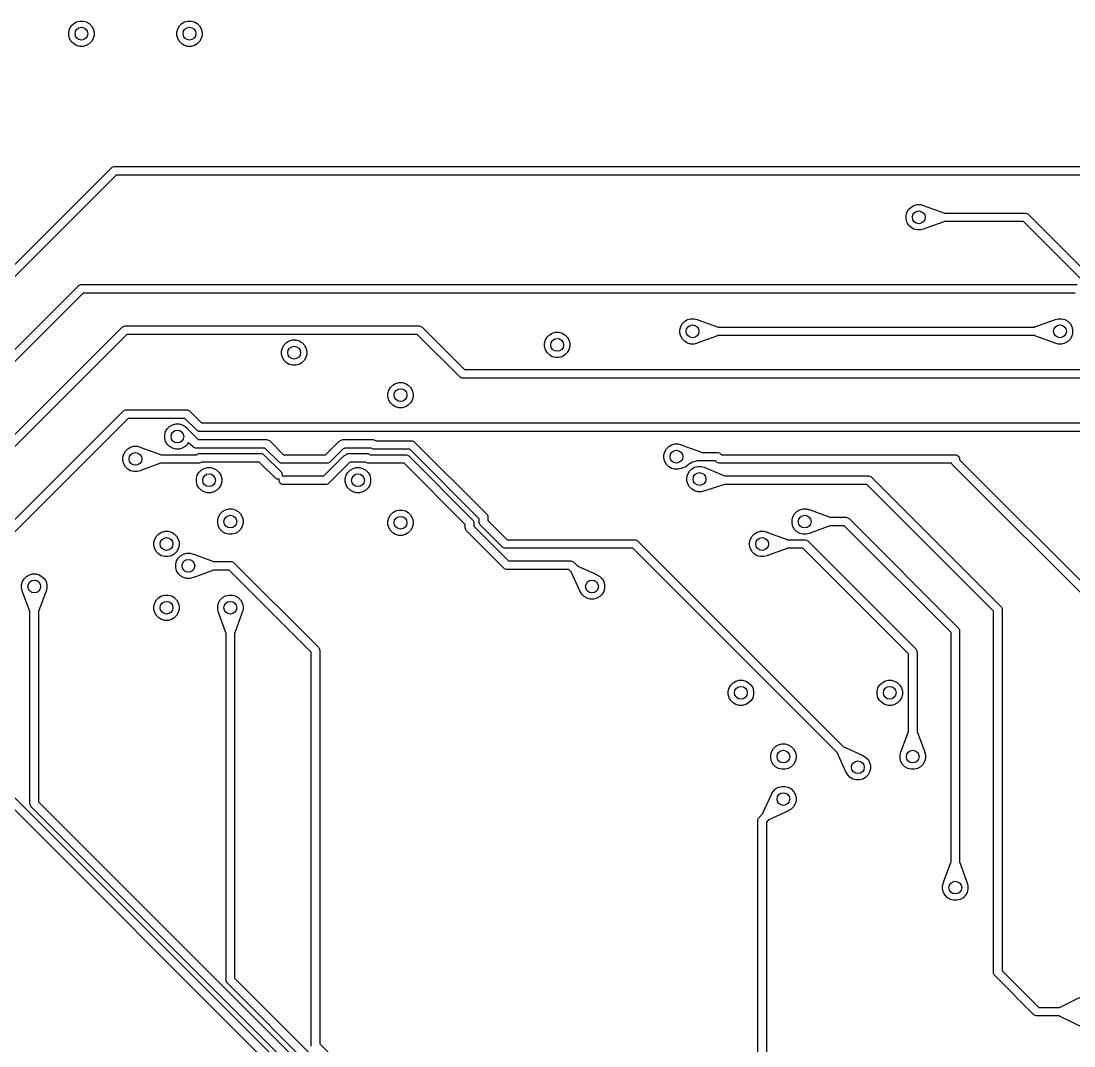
# Model space of a CAD drawing. Header units: inches. Extents: x 2.81 to 6.14, y -3.53 to -1.72.
# Drawn here: x 3.94 to 4.915, y -2.669 to -1.721 of the extents above; entities that cross this region are included whole.
import ezdxf

# ---------------------------------------------------------------- set-up
doc = ezdxf.new("R2010")
doc.units = ezdxf.units.IN
doc.header["$MEASUREMENT"] = 0
doc.layers.add('B.Cu', color=153, linetype='CONTINUOUS', true_color=0x4d7fc4)

msp = doc.modelspace()

# ---------------------------------------------------------------- linework, layer by layer
at = {"layer": 'B.Cu', "linetype": 'CONTINUOUS'}
for p, q in [((3.98669, -1.72509), (3.98887, -1.72291)), ((3.98887, -1.72291), (3.99154, -1.72137)), ((3.99154, -1.72137), (3.99452, -1.72057)), ((3.99452, -1.72057), (3.9976, -1.72057)), ((3.9976, -1.72057), (4.00058, -1.72137)), ((4.00058, -1.72137), (4.00325, -1.72291)), ((4.00325, -1.72291), (4.00543, -1.72509)), ((4.08669, -1.72509), (4.08887, -1.72291)), ((4.08887, -1.72291), (4.09154, -1.72137)), ((4.09154, -1.72137), (4.09452, -1.72057)), ((4.09452, -1.72057), (4.0976, -1.72057)), ((4.0976, -1.72057), (4.10058, -1.72137)), ((4.10058, -1.72137), (4.10325, -1.72291)), ((4.10325, -1.72291), (4.10543, -1.72509)), ((3.98435, -1.73074), (3.98515, -1.72776)), ((3.98435, -1.73383), (3.98435, -1.73074)), ((3.98515, -1.7368), (3.98435, -1.73383)), ((3.98515, -1.72776), (3.98669, -1.72509)), ((4.00543, -1.72509), (4.00697, -1.72776)), ((4.00697, -1.72776), (4.00777, -1.73074)), ((4.00777, -1.73383), (4.00697, -1.7368)), ((4.00777, -1.73074), (4.00777, -1.73383)), ((4.08435, -1.73074), (4.08515, -1.72776)), ((4.08435, -1.73383), (4.08435, -1.73074)), ((4.08515, -1.7368), (4.08435, -1.73383)), ((4.08515, -1.72776), (4.08669, -1.72509)), ((4.10543, -1.72509), (4.10697, -1.72776)), ((4.10697, -1.72776), (4.10777, -1.73074)), ((4.10777, -1.73383), (4.10697, -1.7368)), ((4.10777, -1.73074), (4.10777, -1.73383)), ((3.98669, -1.73947), (3.98515, -1.7368)), ((3.98887, -1.74165), (3.98669, -1.73947)), ((3.99154, -1.7432), (3.98887, -1.74165)), ((3.99452, -1.74399), (3.99154, -1.7432)), ((3.9976, -1.74399), (3.99452, -1.74399)), ((4.00058, -1.7432), (3.9976, -1.74399)), ((4.00325, -1.74165), (4.00058, -1.7432)), ((4.00543, -1.73947), (4.00325, -1.74165)), ((4.00697, -1.7368), (4.00543, -1.73947)), ((4.08669, -1.73947), (4.08515, -1.7368)), ((4.08887, -1.74165), (4.08669, -1.73947)), ((4.09154, -1.7432), (4.08887, -1.74165)), ((4.09452, -1.74399), (4.09154, -1.7432)), ((4.0976, -1.74399), (4.09452, -1.74399)), ((4.10058, -1.7432), (4.0976, -1.74399)), ((4.10325, -1.74165), (4.10058, -1.7432)), ((4.10543, -1.73947), (4.10325, -1.74165)), ((4.10697, -1.7368), (4.10543, -1.73947)), ((3.54503, -2.33523), (4.02387, -1.85639)), ((4.02387, -1.85639), (4.02447, -1.8559)), ((4.02447, -1.8559), (4.02589, -1.85531)), ((4.02589, -1.85531), (4.02665, -1.85524)), ((4.02665, -1.85524), (5.34343, -1.85524)), ((4.02828, -1.86311), (3.55175, -2.33964)), ((5.34179, -1.86311), (4.02828, -1.86311)), ((4.75923, -1.90074), (4.76003, -1.89776)), ((4.76003, -1.89776), (4.76157, -1.89509)), ((4.76157, -1.89509), (4.76375, -1.89291)), ((4.76375, -1.89291), (4.76642, -1.89137)), ((4.76642, -1.89137), (4.7694, -1.89057)), ((4.7694, -1.89057), (4.77249, -1.89057)), ((4.77249, -1.89057), (4.77546, -1.89137)), ((4.77546, -1.89137), (4.77573, -1.89152)), ((4.77573, -1.89152), (4.77588, -1.89152)), ((4.77588, -1.89152), (4.79416, -1.89824)), ((4.79416, -1.89824), (4.79428, -1.89835)), ((4.79428, -1.89835), (4.86937, -1.89835)), ((4.86937, -1.89835), (4.87014, -1.89842)), ((4.87014, -1.89842), (4.87156, -1.89901)), ((4.87156, -1.89901), (4.87215, -1.8995)), ((4.87215, -1.8995), (4.98911, -2.01646)), ((4.75923, -1.90383), (4.75923, -1.90074)), ((4.76003, -1.9068), (4.75923, -1.90383)), ((4.76157, -1.90947), (4.76003, -1.9068)), ((4.76375, -1.91165), (4.76157, -1.90947)), ((4.79416, -1.90633), (4.77588, -1.91304)), ((4.79433, -1.90622), (4.79416, -1.90633)), ((4.86774, -1.90622), (4.79433, -1.90622)), ((4.79433, -1.90622), (4.79433, -1.90622)), ((4.9847, -2.02318), (4.86774, -1.90622)), ((4.76642, -1.9132), (4.76375, -1.91165)), ((4.7694, -1.91399), (4.76642, -1.9132)), ((4.77249, -1.91399), (4.7694, -1.91399)), ((4.77546, -1.9132), (4.77249, -1.91399)), ((4.77574, -1.91304), (4.77546, -1.9132)), ((4.77588, -1.91304), (4.77574, -1.91304)), ((3.8272, -2.13179), (3.99328, -1.96572)), ((3.99328, -1.96572), (3.99388, -1.96523)), ((3.99388, -1.96523), (3.99429, -1.96506)), ((3.99429, -1.96506), (3.99529, -1.96464)), ((3.99529, -1.96464), (3.99606, -1.96457)), ((3.99606, -1.96457), (4.91738, -1.96457)), ((3.99769, -1.97244), (3.83393, -2.13621)), ((4.91575, -1.97244), (3.99769, -1.97244)), ((4.55438, -1.9985), (4.55705, -1.99696)), ((4.55705, -1.99696), (4.56003, -1.99616)), ((4.56003, -1.99616), (4.56312, -1.99616)), ((4.56312, -1.99616), (4.56609, -1.99696)), ((4.56609, -1.99696), (4.56636, -1.99711)), ((4.56636, -1.99711), (4.56651, -1.99711)), ((4.56651, -1.99711), (4.58479, -2.00383)), ((4.87836, -2.00383), (4.89664, -1.99711)), ((4.89664, -1.99711), (4.89678, -1.99712)), ((4.89678, -1.99712), (4.89705, -1.99696)), ((4.89705, -1.99696), (4.90003, -1.99616)), ((4.90003, -1.99616), (4.90312, -1.99616)), ((4.90312, -1.99616), (4.90609, -1.99696)), ((4.90609, -1.99696), (4.90876, -1.9985)), ((3.61512, -2.42262), (4.03371, -2.00403)), ((4.03371, -2.00403), (4.03431, -2.00354)), ((4.03431, -2.00354), (4.03573, -2.00295)), ((4.03573, -2.00295), (4.0365, -2.00287)), ((4.0365, -2.00287), (4.30848, -2.00287)), ((4.30848, -2.00287), (4.30925, -2.00295)), ((4.30925, -2.00295), (4.31067, -2.00354)), ((4.31067, -2.00354), (4.31127, -2.00403)), ((4.31127, -2.00403), (4.35055, -2.04331)), ((4.54986, -2.00633), (4.55066, -2.00335)), ((4.54986, -2.00942), (4.54986, -2.00633)), ((4.55066, -2.00335), (4.5522, -2.00068)), ((4.5522, -2.00068), (4.55438, -1.9985)), ((4.58479, -2.00383), (4.58491, -2.00394)), ((4.58491, -2.00394), (4.87819, -2.00394)), ((4.87819, -2.00393), (4.87836, -2.00383)), ((4.87819, -2.00394), (4.87819, -2.00393)), ((4.90876, -1.9985), (4.91095, -2.00068)), ((4.91095, -2.00068), (4.91249, -2.00335)), ((4.91249, -2.00335), (4.91328, -2.00633)), ((4.91328, -2.00633), (4.91328, -2.00942)), ((4.03813, -2.01075), (3.62184, -2.42704)), ((4.30685, -2.01075), (4.03813, -2.01075)), ((4.18572, -2.01819), (4.18839, -2.01665)), ((4.18839, -2.01665), (4.19137, -2.01585)), ((4.19137, -2.01585), (4.19446, -2.01585)), ((4.19446, -2.01585), (4.19743, -2.01665)), ((4.19743, -2.01665), (4.2001, -2.01819)), ((4.34613, -2.05003), (4.30685, -2.01075)), ((4.42459, -2.01885), (4.42539, -2.01587)), ((4.42539, -2.01587), (4.42693, -2.0132)), ((4.42693, -2.0132), (4.42911, -2.01102)), ((4.42911, -2.01102), (4.43178, -2.00948)), ((4.43178, -2.00948), (4.43476, -2.00868)), ((4.43476, -2.00868), (4.43784, -2.00868)), ((4.43784, -2.00868), (4.44082, -2.00948)), ((4.44082, -2.00948), (4.44349, -2.01102)), ((4.44349, -2.01102), (4.44567, -2.0132)), ((4.44567, -2.0132), (4.44721, -2.01587)), ((4.44721, -2.01587), (4.44801, -2.01885)), ((4.55066, -2.01239), (4.54986, -2.00942)), ((4.5522, -2.01506), (4.55066, -2.01239)), ((4.55438, -2.01724), (4.5522, -2.01506)), ((4.58479, -2.01192), (4.56651, -2.01864)), ((4.58496, -2.01182), (4.58479, -2.01192)), ((4.87824, -2.01181), (4.58496, -2.01181)), ((4.58496, -2.01181), (4.58496, -2.01182)), ((4.87836, -2.01192), (4.87824, -2.01181)), ((4.89664, -2.01864), (4.87836, -2.01192)), ((4.91095, -2.01506), (4.90876, -2.01724)), ((4.91249, -2.01239), (4.91095, -2.01506)), ((4.91328, -2.00942), (4.91249, -2.01239)), ((4.1812, -2.02602), (4.182, -2.02304)), ((4.1812, -2.0291), (4.1812, -2.02602)), ((4.182, -2.02304), (4.18354, -2.02037)), ((4.18354, -2.02037), (4.18572, -2.01819)), ((4.2001, -2.01819), (4.20228, -2.02037)), ((4.20228, -2.02037), (4.20383, -2.02304)), ((4.20383, -2.02304), (4.20462, -2.02602)), ((4.20462, -2.02602), (4.20462, -2.0291)), ((4.42459, -2.02194), (4.42459, -2.01885)), ((4.42539, -2.02491), (4.42459, -2.02194)), ((4.42693, -2.02758), (4.42539, -2.02491)), ((4.44721, -2.02491), (4.44567, -2.02758)), ((4.44801, -2.02194), (4.44721, -2.02491)), ((4.44801, -2.01885), (4.44801, -2.02194)), ((4.55705, -2.01879), (4.55438, -2.01724)), ((4.56003, -2.01958), (4.55705, -2.01879)), ((4.56312, -2.01958), (4.56003, -2.01958)), ((4.56609, -2.01879), (4.56312, -2.01958)), ((4.56637, -2.01863), (4.56609, -2.01879)), ((4.56651, -2.01864), (4.56637, -2.01863)), ((4.89679, -2.01863), (4.89664, -2.01864)), ((4.89705, -2.01879), (4.89679, -2.01863)), ((4.90003, -2.01958), (4.89705, -2.01879)), ((4.90312, -2.01958), (4.90003, -2.01958)), ((4.90609, -2.01879), (4.90312, -2.01958)), ((4.90876, -2.01724), (4.90609, -2.01879)), ((4.182, -2.03208), (4.1812, -2.0291)), ((4.18354, -2.03475), (4.182, -2.03208)), ((4.18572, -2.03693), (4.18354, -2.03475)), ((4.20228, -2.03475), (4.2001, -2.03693)), ((4.20383, -2.03208), (4.20228, -2.03475)), ((4.20462, -2.0291), (4.20383, -2.03208)), ((4.42911, -2.02976), (4.42693, -2.02758)), ((4.43178, -2.03131), (4.42911, -2.02976)), ((4.43476, -2.0321), (4.43178, -2.03131)), ((4.43784, -2.0321), (4.43476, -2.0321)), ((4.44082, -2.03131), (4.43784, -2.0321)), ((4.44349, -2.02976), (4.44082, -2.03131)), ((4.44567, -2.02758), (4.44349, -2.02976)), ((4.18839, -2.03847), (4.18572, -2.03693)), ((4.19137, -2.03927), (4.18839, -2.03847)), ((4.19446, -2.03927), (4.19137, -2.03927)), ((4.19743, -2.03847), (4.19446, -2.03927)), ((4.2001, -2.03693), (4.19743, -2.03847)), ((4.35055, -2.04331), (5.07874, -2.04331)), ((4.28682, -2.05602), (4.2898, -2.05522)), ((4.2898, -2.05522), (4.29288, -2.05522)), ((4.29288, -2.05522), (4.29586, -2.05602)), ((4.34673, -2.05052), (4.34613, -2.05003)), ((4.34714, -2.05069), (4.34673, -2.05052)), ((4.34815, -2.05111), (4.34714, -2.05069)), ((4.34892, -2.05118), (4.34815, -2.05111)), ((5.07711, -2.05118), (4.34892, -2.05118)), ((4.27963, -2.06539), (4.28043, -2.06241)), ((4.27963, -2.06847), (4.27963, -2.06539)), ((4.28043, -2.06241), (4.28197, -2.05974)), ((4.28197, -2.05974), (4.28415, -2.05756)), ((4.28415, -2.05756), (4.28682, -2.05602)), ((4.29586, -2.05602), (4.29853, -2.05756)), ((4.29853, -2.05756), (4.30071, -2.05974)), ((4.30071, -2.05974), (4.30225, -2.06241)), ((4.30225, -2.06241), (4.30305, -2.06539)), ((4.30305, -2.06539), (4.30305, -2.06847)), ((4.28043, -2.07145), (4.27963, -2.06847)), ((4.28197, -2.07412), (4.28043, -2.07145)), ((4.28415, -2.0763), (4.28197, -2.07412)), ((4.30071, -2.07412), (4.29853, -2.0763)), ((4.30225, -2.07145), (4.30071, -2.07412)), ((4.30305, -2.06847), (4.30225, -2.07145)), ((3.91136, -2.20512), (4.03478, -2.0817)), ((4.03478, -2.0817), (4.03537, -2.08121)), ((4.03537, -2.08121), (4.03679, -2.08063)), ((4.03679, -2.08063), (4.03756, -2.08055)), ((4.03756, -2.08055), (4.09344, -2.08055)), ((4.09344, -2.08055), (4.09421, -2.08063)), ((4.09421, -2.08063), (4.09563, -2.08121)), ((4.09563, -2.08121), (4.09623, -2.0817)), ((4.09623, -2.0817), (4.10723, -2.09271)), ((4.28682, -2.07784), (4.28415, -2.0763)), ((4.2898, -2.07864), (4.28682, -2.07784)), ((4.29288, -2.07864), (4.2898, -2.07864)), ((4.29586, -2.07784), (4.29288, -2.07864)), ((4.29853, -2.0763), (4.29586, -2.07784)), ((4.03919, -2.08843), (3.91696, -2.21066)), ((4.09181, -2.08843), (4.03919, -2.08843)), ((4.07766, -2.09587), (4.08033, -2.09432)), ((4.08033, -2.09432), (4.08331, -2.09353)), ((4.08331, -2.09353), (4.08639, -2.09353)), ((4.08639, -2.09353), (4.08937, -2.09432)), ((4.08937, -2.09432), (4.09204, -2.09587)), ((4.10281, -2.09943), (4.09181, -2.08843)), ((4.10723, -2.09271), (5.08877, -2.09271)), ((4.07314, -2.10369), (4.07394, -2.10072)), ((4.07314, -2.10678), (4.07314, -2.10369)), ((4.07394, -2.10072), (4.07548, -2.09805)), ((4.07548, -2.09805), (4.07766, -2.09587)), ((4.09204, -2.09587), (4.09315, -2.09698)), ((4.09315, -2.09698), (4.09328, -2.09701)), ((4.09328, -2.09701), (4.09335, -2.09706)), ((4.09335, -2.09706), (4.09396, -2.09767)), ((4.09396, -2.09767), (4.09397, -2.09768)), ((4.09397, -2.09768), (4.10403, -2.10811)), ((4.10341, -2.09992), (4.10281, -2.09943)), ((4.10383, -2.10009), (4.10341, -2.09992)), ((4.10483, -2.1005), (4.10383, -2.10009)), ((4.1056, -2.10058), (4.10483, -2.1005)), ((5.08714, -2.10058), (4.1056, -2.10058)), ((4.04154, -2.11507), (4.04452, -2.11427)), ((4.04452, -2.11427), (4.0476, -2.11427)), ((4.0476, -2.11427), (4.05058, -2.11507)), ((4.07394, -2.10976), (4.07314, -2.10678)), ((4.07548, -2.11243), (4.07394, -2.10976)), ((4.07766, -2.11461), (4.07548, -2.11243)), ((4.09422, -2.11243), (4.09204, -2.11461)), ((4.09516, -2.1108), (4.09422, -2.11243)), ((4.09518, -2.11083), (4.09516, -2.1108)), ((4.09527, -2.11096), (4.09518, -2.11083)), ((4.09952, -2.11478), (4.09527, -2.11096)), ((4.10403, -2.10811), (4.16747, -2.10811)), ((4.16747, -2.10811), (4.16824, -2.10819)), ((4.16824, -2.10819), (4.16966, -2.10877)), ((4.16966, -2.10877), (4.17025, -2.10926)), ((4.17025, -2.10926), (4.18304, -2.12205)), ((4.22192, -2.12205), (4.23364, -2.11033)), ((4.23364, -2.11033), (4.23424, -2.10984)), ((4.23424, -2.10984), (4.235, -2.10952)), ((4.235, -2.10952), (4.23526, -2.10926)), ((4.23526, -2.10926), (4.23585, -2.10877)), ((4.23585, -2.10877), (4.23727, -2.10819)), ((4.23727, -2.10819), (4.23804, -2.10811)), ((4.23804, -2.10811), (4.2659, -2.10811)), ((4.2659, -2.10811), (4.26666, -2.10819)), ((4.26666, -2.10819), (4.26808, -2.10877)), ((4.26808, -2.10877), (4.26857, -2.10917)), ((4.26857, -2.10917), (4.30153, -2.10917)), ((4.30153, -2.10917), (4.30229, -2.10925)), ((4.30229, -2.10925), (4.30371, -2.10984)), ((4.30371, -2.10984), (4.30431, -2.11033)), ((4.30431, -2.11033), (4.37091, -2.17692)), ((4.53952, -2.11449), (4.54219, -2.11295)), ((4.54219, -2.11295), (4.54517, -2.11215)), ((4.54517, -2.11215), (4.54825, -2.11215)), ((4.54825, -2.11215), (4.55123, -2.11295)), ((4.55123, -2.11295), (4.55149, -2.1131)), ((4.55149, -2.1131), (4.55155, -2.1131)), ((4.55155, -2.1131), (4.55172, -2.11313)), ((4.55172, -2.11313), (4.56984, -2.11978)), ((4.03435, -2.12444), (4.03515, -2.12146)), ((4.03515, -2.12146), (4.03669, -2.11879)), ((4.03669, -2.11879), (4.03887, -2.11661)), ((4.03887, -2.11661), (4.04154, -2.11507)), ((4.05058, -2.11507), (4.05085, -2.11523)), ((4.05085, -2.11523), (4.05091, -2.11522)), ((4.05091, -2.11522), (4.05107, -2.11525)), ((4.05107, -2.11525), (4.0692, -2.1219)), ((4.0692, -2.1219), (4.06935, -2.122)), ((4.06935, -2.122), (4.0694, -2.12205)), ((4.0694, -2.12205), (4.1029, -2.12205)), ((4.08033, -2.11615), (4.07766, -2.11461)), ((4.08331, -2.11695), (4.08033, -2.11615)), ((4.08639, -2.11695), (4.08331, -2.11695)), ((4.08937, -2.11615), (4.08639, -2.11695)), ((4.09204, -2.11461), (4.08937, -2.11615)), ((4.09954, -2.11479), (4.09952, -2.11478)), ((4.09958, -2.11483), (4.09954, -2.11479)), ((4.10017, -2.11532), (4.09958, -2.11483)), ((4.10159, -2.11591), (4.10017, -2.11532)), ((4.10236, -2.11598), (4.10159, -2.11591)), ((4.10245, -2.11598), (4.10236, -2.11598)), ((4.10366, -2.11598), (4.10245, -2.11598)), ((4.1029, -2.12205), (4.10339, -2.12165)), ((4.10339, -2.12165), (4.10481, -2.12106)), ((4.16584, -2.11598), (4.10366, -2.11598)), ((4.10481, -2.12106), (4.10558, -2.12098)), ((4.10558, -2.12098), (4.16214, -2.12098)), ((4.16214, -2.12098), (4.16291, -2.12106)), ((4.16291, -2.12106), (4.16432, -2.12165)), ((4.16432, -2.12165), (4.16492, -2.12214)), ((4.16492, -2.12214), (4.18084, -2.13806)), ((4.17862, -2.12877), (4.16584, -2.11598)), ((4.18304, -2.12205), (4.22192, -2.12205)), ((4.22044, -2.14173), (4.23898, -2.1232)), ((4.23841, -2.1167), (4.22634, -2.12877)), ((4.23917, -2.11638), (4.23841, -2.1167)), ((4.23898, -2.1232), (4.23957, -2.12271)), ((4.23965, -2.11598), (4.23917, -2.11638)), ((4.23957, -2.12271), (4.24033, -2.1224)), ((4.26428, -2.11598), (4.23965, -2.11598)), ((4.24033, -2.1224), (4.24059, -2.12214)), ((4.24059, -2.12214), (4.24119, -2.12165)), ((4.24119, -2.12165), (4.24261, -2.12106)), ((4.24261, -2.12106), (4.24337, -2.12098)), ((4.24337, -2.12098), (4.26056, -2.12098)), ((4.26056, -2.12098), (4.26133, -2.12106)), ((4.26133, -2.12106), (4.26275, -2.12165)), ((4.26275, -2.12165), (4.26324, -2.12205)), ((4.26324, -2.12205), (4.29619, -2.12205)), ((4.26477, -2.11638), (4.26428, -2.11598)), ((4.26619, -2.11697), (4.26477, -2.11638)), ((4.26696, -2.11705), (4.26619, -2.11697)), ((4.29989, -2.11705), (4.26696, -2.11705)), ((4.29619, -2.12205), (4.29696, -2.12212)), ((4.29696, -2.12212), (4.29838, -2.12271)), ((4.29838, -2.12271), (4.29898, -2.1232)), ((4.29898, -2.1232), (4.35803, -2.18226)), ((4.36418, -2.18134), (4.29989, -2.11705)), ((4.535, -2.12232), (4.5358, -2.11934)), ((4.535, -2.1254), (4.535, -2.12232)), ((4.5358, -2.11934), (4.53734, -2.11667)), ((4.53734, -2.11667), (4.53952, -2.11449)), ((4.56984, -2.11978), (4.56999, -2.11987)), ((4.56999, -2.11987), (4.57005, -2.11992)), ((4.57005, -2.11992), (4.58449, -2.11992)), ((4.58449, -2.11992), (4.58526, -2.12)), ((4.58526, -2.12), (4.58668, -2.12058)), ((4.58668, -2.12058), (4.58727, -2.12107)), ((4.58727, -2.12107), (4.58824, -2.12205)), ((4.58824, -2.12205), (4.80472, -2.12205)), ((4.80472, -2.12205), (4.80549, -2.12212)), ((4.80549, -2.12212), (4.80691, -2.12271)), ((4.80691, -2.12271), (4.808, -2.1238)), ((4.808, -2.1238), (4.80859, -2.12522)), ((4.03435, -2.12753), (4.03435, -2.12444)), ((4.03515, -2.1305), (4.03435, -2.12753)), ((4.03669, -2.13317), (4.03515, -2.1305)), ((4.03887, -2.13535), (4.03669, -2.13317)), ((4.06923, -2.13005), (4.05108, -2.13671)), ((4.06932, -2.13001), (4.06923, -2.13005)), ((4.06933, -2.13), (4.06932, -2.13001)), ((4.0694, -2.12992), (4.06933, -2.13)), ((4.10452, -2.12992), (4.0694, -2.12992)), ((4.10528, -2.12985), (4.10452, -2.12992)), ((4.1067, -2.12926), (4.10528, -2.12985)), ((4.10719, -2.12886), (4.1067, -2.12926)), ((4.16051, -2.12886), (4.10719, -2.12886)), ((4.17527, -2.14362), (4.16051, -2.12886)), ((4.17922, -2.12926), (4.17862, -2.12877)), ((4.18064, -2.12985), (4.17922, -2.12926)), ((4.18141, -2.12992), (4.18064, -2.12985)), ((4.22355, -2.12992), (4.18141, -2.12992)), ((4.22432, -2.12985), (4.22355, -2.12992)), ((4.22574, -2.12926), (4.22432, -2.12985)), ((4.24374, -2.12957), (4.22486, -2.14845)), ((4.22634, -2.12877), (4.22574, -2.12926)), ((4.2445, -2.12926), (4.24374, -2.12957)), ((4.24499, -2.12886), (4.2445, -2.12926)), ((4.25895, -2.12886), (4.24499, -2.12886)), ((4.25944, -2.12926), (4.25895, -2.12886)), ((4.26086, -2.12985), (4.25944, -2.12926)), ((4.26163, -2.12992), (4.26086, -2.12985)), ((4.29456, -2.12992), (4.26163, -2.12992)), ((4.35131, -2.18667), (4.29456, -2.12992)), ((4.5358, -2.12838), (4.535, -2.1254)), ((4.53734, -2.13105), (4.5358, -2.12838)), ((4.53952, -2.13323), (4.53734, -2.13105)), ((4.54219, -2.13477), (4.53952, -2.13323)), ((4.55555, -2.13318), (4.55172, -2.13459)), ((4.55564, -2.13314), (4.55555, -2.13318)), ((4.55573, -2.13308), (4.55564, -2.13314)), ((4.5558, -2.13302), (4.55573, -2.13308)), ((4.55769, -2.13114), (4.5558, -2.13302)), ((4.56152, -2.12892), (4.55769, -2.13114)), ((4.55769, -2.13114), (4.55769, -2.13114)), ((4.56083, -2.13524), (4.5635, -2.13369)), ((4.56153, -2.12892), (4.56152, -2.12892)), ((4.56573, -2.1278), (4.56153, -2.12892)), ((4.56153, -2.12892), (4.56153, -2.12892)), ((4.5635, -2.13369), (4.56648, -2.1329)), ((4.58286, -2.1278), (4.56573, -2.1278)), ((4.56648, -2.1329), (4.56956, -2.1329)), ((4.56956, -2.1329), (4.57254, -2.13369)), ((4.57254, -2.13369), (4.57286, -2.13388)), ((4.58383, -2.12877), (4.58286, -2.1278)), ((4.58443, -2.12926), (4.58383, -2.12877)), ((4.58585, -2.12985), (4.58443, -2.12926)), ((4.58661, -2.12992), (4.58585, -2.12985)), ((4.8012, -2.12992), (4.58661, -2.12992)), ((4.80145, -2.13053), (4.8012, -2.12992)), ((4.80194, -2.13113), (4.80145, -2.13053)), ((5.07245, -2.40164), (4.80194, -2.13113)), ((4.80859, -2.12522), (4.80866, -2.12598)), ((4.80866, -2.12598), (4.80866, -2.12672)), ((4.80866, -2.12672), (5.07688, -2.39493)), ((4.04154, -2.1369), (4.03887, -2.13535)), ((4.04452, -2.13769), (4.04154, -2.1369)), ((4.0476, -2.13769), (4.04452, -2.13769)), ((4.05058, -2.1369), (4.0476, -2.13769)), ((4.05085, -2.13674), (4.05058, -2.1369)), ((4.0509, -2.13674), (4.05085, -2.13674)), ((4.05108, -2.13671), (4.0509, -2.13674)), ((4.10246, -2.14413), (4.10326, -2.14115)), ((4.10326, -2.14115), (4.1048, -2.13848)), ((4.1048, -2.13848), (4.10698, -2.1363)), ((4.10698, -2.1363), (4.10965, -2.13476)), ((4.10965, -2.13476), (4.11263, -2.13396)), ((4.11263, -2.13396), (4.11571, -2.13396)), ((4.11571, -2.13396), (4.11869, -2.13476)), ((4.11869, -2.13476), (4.12136, -2.1363)), ((4.12136, -2.1363), (4.12354, -2.13848)), ((4.12354, -2.13848), (4.12509, -2.14115)), ((4.12509, -2.14115), (4.12588, -2.14413)), ((4.18084, -2.13806), (4.18133, -2.13865)), ((4.18133, -2.13865), (4.18192, -2.14007)), ((4.18192, -2.14161), (4.18178, -2.14195)), ((4.18178, -2.14195), (4.18212, -2.14181)), ((4.18192, -2.14007), (4.18192, -2.14161)), ((4.18212, -2.14181), (4.18289, -2.14173)), ((4.18289, -2.14173), (4.22044, -2.14173)), ((4.24026, -2.14413), (4.24106, -2.14115)), ((4.24106, -2.14115), (4.2426, -2.13848)), ((4.2426, -2.13848), (4.24478, -2.1363)), ((4.24478, -2.1363), (4.24745, -2.13476)), ((4.24745, -2.13476), (4.25043, -2.13396)), ((4.25043, -2.13396), (4.25351, -2.13396)), ((4.25351, -2.13396), (4.25649, -2.13476)), ((4.25649, -2.13476), (4.25916, -2.1363)), ((4.25916, -2.1363), (4.26134, -2.13848)), ((4.26134, -2.13848), (4.26288, -2.14115)), ((4.26288, -2.14115), (4.26368, -2.14413)), ((4.54517, -2.13557), (4.54219, -2.13477)), ((4.54825, -2.13557), (4.54517, -2.13557)), ((4.55123, -2.13477), (4.54825, -2.13557)), ((4.5515, -2.13461), (4.55123, -2.13477)), ((4.55155, -2.13462), (4.5515, -2.13461)), ((4.55172, -2.13459), (4.55155, -2.13462)), ((4.55631, -2.14306), (4.55711, -2.14009)), ((4.55631, -2.14615), (4.55631, -2.14306)), ((4.55711, -2.14009), (4.55865, -2.13742)), ((4.55865, -2.13742), (4.56083, -2.13524)), ((4.57286, -2.13388), (4.57297, -2.13387)), ((4.57297, -2.13387), (4.57298, -2.13388)), ((4.57298, -2.13388), (4.59126, -2.14161)), ((4.59126, -2.14161), (4.59138, -2.14173)), ((4.59138, -2.14173), (4.72441, -2.14173)), ((4.72441, -2.14173), (4.72518, -2.14181)), ((4.72518, -2.14181), (4.7266, -2.1424)), ((4.7266, -2.1424), (4.72719, -2.14289)), ((4.72719, -2.14289), (4.84688, -2.26257)), ((4.10246, -2.14721), (4.10246, -2.14413)), ((4.10326, -2.15019), (4.10246, -2.14721)), ((4.1048, -2.15286), (4.10326, -2.15019)), ((4.10698, -2.15504), (4.1048, -2.15286)), ((4.12354, -2.15286), (4.12136, -2.15504)), ((4.12509, -2.15019), (4.12354, -2.15286)), ((4.12588, -2.14721), (4.12509, -2.15019)), ((4.12588, -2.14413), (4.12588, -2.14721)), ((4.17587, -2.14411), (4.17527, -2.14362)), ((4.17729, -2.1447), (4.17587, -2.14411)), ((4.17882, -2.1447), (4.17729, -2.1447)), ((4.17916, -2.14456), (4.17882, -2.1447)), ((4.17902, -2.1449), (4.17916, -2.14456)), ((4.17902, -2.14644), (4.17902, -2.1449)), ((4.17961, -2.14786), (4.17902, -2.14644)), ((4.1807, -2.14894), (4.17961, -2.14786)), ((4.18212, -2.14953), (4.1807, -2.14894)), ((4.18289, -2.14961), (4.18212, -2.14953)), ((4.22208, -2.14961), (4.18289, -2.14961)), ((4.22284, -2.14953), (4.22208, -2.14961)), ((4.22426, -2.14894), (4.22284, -2.14953)), ((4.22486, -2.14845), (4.22426, -2.14894)), ((4.24026, -2.14721), (4.24026, -2.14413)), ((4.24106, -2.15019), (4.24026, -2.14721)), ((4.2426, -2.15286), (4.24106, -2.15019)), ((4.24478, -2.15504), (4.2426, -2.15286)), ((4.26134, -2.15286), (4.25916, -2.15504)), ((4.26288, -2.15019), (4.26134, -2.15286)), ((4.26368, -2.14721), (4.26288, -2.15019)), ((4.26368, -2.14413), (4.26368, -2.14721)), ((4.55711, -2.14913), (4.55631, -2.14615)), ((4.55865, -2.1518), (4.55711, -2.14913)), ((4.56083, -2.15398), (4.55865, -2.1518)), ((4.59122, -2.14971), (4.57292, -2.1554)), ((4.59139, -2.14961), (4.59122, -2.14971)), ((4.72278, -2.14961), (4.59139, -2.14961)), ((4.84016, -2.26699), (4.72278, -2.14961)), ((4.10965, -2.15658), (4.10698, -2.15504)), ((4.11263, -2.15738), (4.10965, -2.15658)), ((4.11571, -2.15738), (4.11263, -2.15738)), ((4.11869, -2.15658), (4.11571, -2.15738)), ((4.12136, -2.15504), (4.11869, -2.15658)), ((4.24745, -2.15658), (4.24478, -2.15504)), ((4.25043, -2.15738), (4.24745, -2.15658)), ((4.25351, -2.15738), (4.25043, -2.15738)), ((4.25649, -2.15658), (4.25351, -2.15738)), ((4.25916, -2.15504), (4.25649, -2.15658)), ((4.5635, -2.15552), (4.56083, -2.15398)), ((4.56648, -2.15632), (4.5635, -2.15552)), ((4.56956, -2.15632), (4.56648, -2.15632)), ((4.57254, -2.15552), (4.56956, -2.15632)), ((4.57277, -2.15539), (4.57254, -2.15552)), ((4.57292, -2.1554), (4.57277, -2.15539)), ((4.12934, -2.17306), (4.13232, -2.17227)), ((4.13232, -2.17227), (4.1354, -2.17227)), ((4.1354, -2.17227), (4.13838, -2.17306)), ((4.66083, -2.17306), (4.66381, -2.17227)), ((4.66381, -2.17227), (4.6669, -2.17227)), ((4.6669, -2.17227), (4.66987, -2.17306)), ((4.12215, -2.18243), (4.12295, -2.17946)), ((4.12215, -2.18552), (4.12215, -2.18243)), ((4.12295, -2.17946), (4.12449, -2.17679)), ((4.12449, -2.17679), (4.12667, -2.17461)), ((4.12667, -2.17461), (4.12934, -2.17306)), ((4.13838, -2.17306), (4.14105, -2.17461)), ((4.14105, -2.17461), (4.14323, -2.17679)), ((4.14323, -2.17679), (4.14477, -2.17946)), ((4.14477, -2.17946), (4.14557, -2.18243)), ((4.14557, -2.18243), (4.14557, -2.18552)), ((4.27963, -2.1835), (4.28043, -2.18052)), ((4.28043, -2.18052), (4.28197, -2.17785)), ((4.28197, -2.17785), (4.28415, -2.17567)), ((4.28415, -2.17567), (4.28682, -2.17413)), ((4.28682, -2.17413), (4.2898, -2.17333)), ((4.2898, -2.17333), (4.29288, -2.17333)), ((4.29288, -2.17333), (4.29586, -2.17413)), ((4.29586, -2.17413), (4.29853, -2.17567)), ((4.29853, -2.17567), (4.30071, -2.17785)), ((4.30071, -2.17785), (4.30225, -2.18052)), ((4.30225, -2.18052), (4.30305, -2.1835)), ((4.35803, -2.18226), (4.35852, -2.18285)), ((4.36418, -2.18456), (4.36418, -2.18134)), ((4.37091, -2.17692), (4.3714, -2.17752)), ((4.3714, -2.17752), (4.37198, -2.17894)), ((4.37198, -2.17894), (4.37206, -2.17971)), ((4.37206, -2.17971), (4.37206, -2.18293)), ((4.65364, -2.18243), (4.65444, -2.17946)), ((4.65364, -2.18552), (4.65364, -2.18243)), ((4.65444, -2.17946), (4.65598, -2.17679)), ((4.65598, -2.17679), (4.65816, -2.17461)), ((4.65816, -2.17461), (4.66083, -2.17306)), ((4.66987, -2.17306), (4.67014, -2.17322)), ((4.67014, -2.17322), (4.67028, -2.17322)), ((4.67028, -2.17322), (4.68857, -2.17993)), ((4.68857, -2.17993), (4.68869, -2.18004)), ((4.68869, -2.18004), (4.70366, -2.18004)), ((4.70366, -2.18004), (4.70443, -2.18011)), ((4.70443, -2.18011), (4.70585, -2.1807)), ((4.70585, -2.1807), (4.70645, -2.18119)), ((4.70645, -2.18119), (4.80751, -2.28226)), ((4.12295, -2.1885), (4.12215, -2.18552)), ((4.12449, -2.19117), (4.12295, -2.1885)), ((4.12667, -2.19335), (4.12449, -2.19117)), ((4.14323, -2.19117), (4.14105, -2.19335)), ((4.14477, -2.1885), (4.14323, -2.19117)), ((4.14557, -2.18552), (4.14477, -2.1885)), ((4.27963, -2.18658), (4.27963, -2.1835)), ((4.28043, -2.18956), (4.27963, -2.18658)), ((4.28197, -2.19223), (4.28043, -2.18956)), ((4.28415, -2.19441), (4.28197, -2.19223)), ((4.30071, -2.19223), (4.29853, -2.19441)), ((4.30225, -2.18956), (4.30071, -2.19223)), ((4.30305, -2.18658), (4.30225, -2.18956)), ((4.30305, -2.1835), (4.30305, -2.18658)), ((4.35131, -2.18989), (4.35131, -2.18667)), ((4.35139, -2.19066), (4.35131, -2.18989)), ((4.35197, -2.19208), (4.35139, -2.19066)), ((4.35246, -2.19268), (4.35197, -2.19208)), ((4.35852, -2.18285), (4.35852, -2.18285)), ((4.35852, -2.18285), (4.35911, -2.18427)), ((4.35911, -2.18427), (4.35918, -2.18504)), ((4.35918, -2.18504), (4.35918, -2.18826)), ((4.35918, -2.18826), (4.39139, -2.22047)), ((4.36426, -2.18533), (4.36418, -2.18456)), ((4.36485, -2.18675), (4.36426, -2.18533)), ((4.36534, -2.18734), (4.36485, -2.18675)), ((4.3855, -2.20751), (4.36534, -2.18734)), ((4.37206, -2.18293), (4.38992, -2.20079)), ((4.65444, -2.1885), (4.65364, -2.18552)), ((4.65598, -2.19117), (4.65444, -2.1885)), ((4.65816, -2.19335), (4.65598, -2.19117)), ((4.68857, -2.18802), (4.67028, -2.19474)), ((4.68874, -2.18792), (4.68857, -2.18802)), ((4.70203, -2.18791), (4.68874, -2.18791)), ((4.68874, -2.18791), (4.68874, -2.18792)), ((4.80079, -2.28667), (4.70203, -2.18791)), ((4.06309, -2.20318), (4.06389, -2.2002)), ((4.06389, -2.2002), (4.06543, -2.19753)), ((4.06543, -2.19753), (4.06761, -2.19535)), ((4.06761, -2.19535), (4.07028, -2.19381)), ((4.07028, -2.19381), (4.07326, -2.19301)), ((4.07326, -2.19301), (4.07634, -2.19301)), ((4.07634, -2.19301), (4.07932, -2.19381)), ((4.07932, -2.19381), (4.08199, -2.19535)), ((4.08199, -2.19535), (4.08417, -2.19753)), ((4.08417, -2.19753), (4.08572, -2.2002)), ((4.08572, -2.2002), (4.08651, -2.20318)), ((4.12934, -2.19489), (4.12667, -2.19335)), ((4.13232, -2.19569), (4.12934, -2.19489)), ((4.1354, -2.19569), (4.13232, -2.19569)), ((4.13838, -2.19489), (4.1354, -2.19569)), ((4.14105, -2.19335), (4.13838, -2.19489)), ((4.28682, -2.19595), (4.28415, -2.19441)), ((4.2898, -2.19675), (4.28682, -2.19595)), ((4.29288, -2.19675), (4.2898, -2.19675)), ((4.29586, -2.19595), (4.29288, -2.19675)), ((4.29853, -2.19441), (4.29586, -2.19595)), ((4.38698, -2.22719), (4.35246, -2.19268)), ((4.38992, -2.20079), (4.50787, -2.20079)), ((4.50787, -2.20079), (4.50864, -2.20086)), ((4.50864, -2.20086), (4.51006, -2.20145)), ((4.51006, -2.20145), (4.51066, -2.20194)), ((4.51066, -2.20194), (4.70081, -2.3921)), ((4.61427, -2.20318), (4.61507, -2.2002)), ((4.61507, -2.2002), (4.61661, -2.19753)), ((4.61661, -2.19753), (4.61879, -2.19535)), ((4.61879, -2.19535), (4.62146, -2.19381)), ((4.62146, -2.19381), (4.62444, -2.19301)), ((4.62444, -2.19301), (4.62753, -2.19301)), ((4.62753, -2.19301), (4.6305, -2.19381)), ((4.6305, -2.19381), (4.63077, -2.19397)), ((4.63077, -2.19397), (4.63083, -2.19396)), ((4.63083, -2.19396), (4.63099, -2.19399)), ((4.63099, -2.19399), (4.64912, -2.20064)), ((4.64912, -2.20064), (4.64927, -2.20074)), ((4.64927, -2.20074), (4.64932, -2.20079)), ((4.64932, -2.20079), (4.66535, -2.20079)), ((4.66083, -2.19489), (4.65816, -2.19335)), ((4.66381, -2.19569), (4.66083, -2.19489)), ((4.6669, -2.19569), (4.66381, -2.19569)), ((4.66535, -2.20079), (4.66612, -2.20086)), ((4.66612, -2.20086), (4.66754, -2.20145)), ((4.66987, -2.19489), (4.6669, -2.19569)), ((4.66754, -2.20145), (4.66814, -2.20194)), ((4.66814, -2.20194), (4.76814, -2.30194)), ((4.67015, -2.19473), (4.66987, -2.19489)), ((4.67028, -2.19474), (4.67015, -2.19473)), ((4.06309, -2.20627), (4.06309, -2.20318)), ((4.06389, -2.20924), (4.06309, -2.20627)), ((4.06543, -2.21191), (4.06389, -2.20924)), ((4.08572, -2.20924), (4.08417, -2.21191)), ((4.08651, -2.20627), (4.08572, -2.20924)), ((4.08651, -2.20318), (4.08651, -2.20627)), ((4.3861, -2.208), (4.3855, -2.20751)), ((4.38651, -2.20817), (4.3861, -2.208)), ((4.38752, -2.20859), (4.38651, -2.20817)), ((4.38829, -2.20866), (4.38752, -2.20859)), ((4.50624, -2.20866), (4.38829, -2.20866)), ((4.69528, -2.3977), (4.50624, -2.20866)), ((4.61427, -2.20627), (4.61427, -2.20318)), ((4.61507, -2.20924), (4.61427, -2.20627)), ((4.61661, -2.21191), (4.61507, -2.20924)), ((4.64916, -2.20879), (4.631, -2.21545)), ((4.64925, -2.20875), (4.64916, -2.20879)), ((4.64932, -2.20866), (4.64925, -2.20874)), ((4.64925, -2.20874), (4.64925, -2.20875)), ((4.66372, -2.20866), (4.64932, -2.20866)), ((4.76142, -2.30636), (4.66372, -2.20866)), ((4.06761, -2.21409), (4.06543, -2.21191)), ((4.07028, -2.21564), (4.06761, -2.21409)), ((4.07326, -2.21643), (4.07028, -2.21564)), ((4.07634, -2.21643), (4.07326, -2.21643)), ((4.07932, -2.21564), (4.07634, -2.21643)), ((4.08199, -2.21409), (4.07932, -2.21564)), ((4.08417, -2.21191), (4.08199, -2.21409)), ((4.08333, -2.22342), (4.08413, -2.22044)), ((4.08413, -2.22044), (4.08567, -2.21777)), ((4.08567, -2.21777), (4.08785, -2.21559)), ((4.08785, -2.21559), (4.09052, -2.21405)), ((4.09052, -2.21405), (4.0935, -2.21325)), ((4.0935, -2.21325), (4.09658, -2.21325)), ((4.09658, -2.21325), (4.09956, -2.21405)), ((4.09956, -2.21405), (4.09983, -2.2142)), ((4.09983, -2.2142), (4.09989, -2.2142)), ((4.09989, -2.2142), (4.10005, -2.21423)), ((4.10005, -2.21423), (4.11818, -2.22088)), ((4.11818, -2.22088), (4.11833, -2.22098)), ((4.11833, -2.22098), (4.11838, -2.22103)), ((4.11838, -2.22103), (4.13441, -2.22103)), ((4.13441, -2.22103), (4.13518, -2.2211)), ((4.13518, -2.2211), (4.1366, -2.22169)), ((4.39139, -2.22047), (4.44882, -2.22047)), ((4.44882, -2.22047), (4.44959, -2.22055)), ((4.44959, -2.22055), (4.45101, -2.22114)), ((4.45101, -2.22114), (4.4516, -2.22163)), ((4.61879, -2.21409), (4.61661, -2.21191)), ((4.62146, -2.21564), (4.61879, -2.21409)), ((4.62444, -2.21643), (4.62146, -2.21564)), ((4.62753, -2.21643), (4.62444, -2.21643)), ((4.6305, -2.21564), (4.62753, -2.21643)), ((4.63078, -2.21548), (4.6305, -2.21564)), ((4.63082, -2.21548), (4.63078, -2.21548)), ((4.631, -2.21545), (4.63082, -2.21548)), ((4.08333, -2.2265), (4.08333, -2.22342)), ((4.08413, -2.22948), (4.08333, -2.2265)), ((4.08567, -2.23215), (4.08413, -2.22948)), ((4.11821, -2.22903), (4.10006, -2.23569)), ((4.1183, -2.22898), (4.11821, -2.22903)), ((4.11831, -2.22898), (4.1183, -2.22898)), ((4.11837, -2.2289), (4.11831, -2.22898)), ((4.13278, -2.2289), (4.11837, -2.2289)), ((4.20866, -2.30478), (4.13278, -2.2289)), ((4.1366, -2.22169), (4.1372, -2.22218)), ((4.1372, -2.22218), (4.21538, -2.30037)), ((4.38758, -2.22768), (4.38698, -2.22719)), ((4.389, -2.22827), (4.38758, -2.22768)), ((4.38976, -2.22835), (4.389, -2.22827)), ((4.44719, -2.22835), (4.38976, -2.22835)), ((4.44922, -2.23037), (4.44719, -2.22835)), ((4.44922, -2.23054), (4.44922, -2.23037)), ((4.45741, -2.24822), (4.44922, -2.23054)), ((4.4516, -2.22163), (4.45475, -2.22477)), ((4.45475, -2.22477), (4.45475, -2.22477)), ((4.45475, -2.22477), (4.45495, -2.22481)), ((4.45495, -2.22481), (4.47263, -2.233)), ((3.94065, -2.24255), (3.94145, -2.23957)), ((3.94145, -2.23957), (3.94299, -2.2369)), ((3.94299, -2.2369), (3.94517, -2.23472)), ((3.94517, -2.23472), (3.94784, -2.23318)), ((3.94784, -2.23318), (3.95082, -2.23238)), ((3.95082, -2.23238), (3.9539, -2.23238)), ((3.9539, -2.23238), (3.95688, -2.23318)), ((3.95688, -2.23318), (3.95955, -2.23472)), ((3.95955, -2.23472), (3.96173, -2.2369)), ((3.96173, -2.2369), (3.96327, -2.23957)), ((3.96327, -2.23957), (3.96407, -2.24255)), ((4.08785, -2.23433), (4.08567, -2.23215)), ((4.09052, -2.23588), (4.08785, -2.23433)), ((4.0935, -2.23667), (4.09052, -2.23588)), ((4.09658, -2.23667), (4.0935, -2.23667)), ((4.09956, -2.23588), (4.09658, -2.23667)), ((4.09983, -2.23572), (4.09956, -2.23588)), ((4.09988, -2.23572), (4.09983, -2.23572)), ((4.10006, -2.23569), (4.09988, -2.23572)), ((4.47263, -2.233), (4.47272, -2.2331)), ((4.47272, -2.2331), (4.47302, -2.23318)), ((4.47302, -2.23318), (4.47569, -2.23472)), ((4.47569, -2.23472), (4.47787, -2.2369)), ((4.47787, -2.2369), (4.47942, -2.23957)), ((4.47942, -2.23957), (4.48021, -2.24255)), ((3.94065, -2.24564), (3.94065, -2.24255)), ((3.94145, -2.24861), (3.94065, -2.24564)), ((3.94161, -2.24889), (3.94145, -2.24861)), ((3.9416, -2.24893), (3.94161, -2.24889)), ((3.94163, -2.24911), (3.9416, -2.24893)), ((3.9483, -2.26727), (3.94163, -2.24911)), ((3.96309, -2.24911), (3.95644, -2.26723)), ((3.96312, -2.24894), (3.96309, -2.24911)), ((3.96327, -2.24861), (3.96312, -2.24888)), ((3.96312, -2.24888), (3.96312, -2.24894)), ((3.96407, -2.24564), (3.96327, -2.24861)), ((3.96407, -2.24255), (3.96407, -2.24564)), ((4.45751, -2.24832), (4.45741, -2.24822)), ((4.45759, -2.24861), (4.45751, -2.24832)), ((4.45913, -2.25128), (4.45759, -2.24861)), ((4.47942, -2.24861), (4.47787, -2.25128)), ((4.48021, -2.24564), (4.47942, -2.24861)), ((4.48021, -2.24255), (4.48021, -2.24564)), ((4.06309, -2.26224), (4.06389, -2.25926)), ((4.06389, -2.25926), (4.06543, -2.25659)), ((4.06543, -2.25659), (4.06761, -2.25441)), ((4.06761, -2.25441), (4.07028, -2.25287)), ((4.07028, -2.25287), (4.07326, -2.25207)), ((4.07326, -2.25207), (4.07634, -2.25207)), ((4.07634, -2.25207), (4.07932, -2.25287)), ((4.07932, -2.25287), (4.08199, -2.25441)), ((4.08199, -2.25441), (4.08417, -2.25659)), ((4.08417, -2.25659), (4.08572, -2.25926)), ((4.08572, -2.25926), (4.08651, -2.26224)), ((4.12215, -2.26224), (4.12295, -2.25926)), ((4.12295, -2.25926), (4.12449, -2.25659)), ((4.12449, -2.25659), (4.12667, -2.25441)), ((4.12667, -2.25441), (4.12934, -2.25287)), ((4.12934, -2.25287), (4.13232, -2.25207)), ((4.13232, -2.25207), (4.1354, -2.25207)), ((4.1354, -2.25207), (4.13838, -2.25287)), ((4.13838, -2.25287), (4.14105, -2.25441)), ((4.14105, -2.25441), (4.14323, -2.25659)), ((4.14323, -2.25659), (4.14477, -2.25926)), ((4.14477, -2.25926), (4.14557, -2.26224)), ((4.46131, -2.25346), (4.45913, -2.25128)), ((4.46398, -2.25501), (4.46131, -2.25346)), ((4.46696, -2.2558), (4.46398, -2.25501)), ((4.47005, -2.2558), (4.46696, -2.2558)), ((4.47302, -2.25501), (4.47005, -2.2558)), ((4.47569, -2.25346), (4.47302, -2.25501)), ((4.47787, -2.25128), (4.47569, -2.25346)), ((3.94831, -2.26728), (3.9483, -2.26727)), ((3.94831, -2.26729), (3.94831, -2.26728)), ((3.94834, -2.26736), (3.94831, -2.26729)), ((3.94831, -2.26729), (3.94831, -2.26729)), ((3.94843, -2.26743), (3.94834, -2.26736)), ((3.94834, -2.26736), (3.94834, -2.26736)), ((3.94843, -2.44516), (3.94843, -2.26743)), ((3.95635, -2.26738), (3.9563, -2.26743)), ((3.9563, -2.26743), (3.9563, -2.44353)), ((3.95644, -2.26723), (3.95635, -2.26738)), ((4.06309, -2.26532), (4.06309, -2.26224)), ((4.06389, -2.2683), (4.06309, -2.26532)), ((4.06543, -2.27097), (4.06389, -2.2683)), ((4.08572, -2.2683), (4.08417, -2.27097)), ((4.08651, -2.26532), (4.08572, -2.2683)), ((4.08651, -2.26224), (4.08651, -2.26532)), ((4.12215, -2.26532), (4.12215, -2.26224)), ((4.12295, -2.2683), (4.12215, -2.26532)), ((4.1231, -2.26857), (4.12295, -2.2683)), ((4.1231, -2.26871), (4.1231, -2.26857)), ((4.12981, -2.287), (4.1231, -2.26871)), ((4.14462, -2.26871), (4.13791, -2.287)), ((4.14477, -2.2683), (4.14462, -2.26856)), ((4.14462, -2.26856), (4.14462, -2.26871)), ((4.14557, -2.26532), (4.14477, -2.2683)), ((4.14557, -2.26224), (4.14557, -2.26532)), ((4.84016, -2.60157), (4.84016, -2.26699)), ((4.84688, -2.26257), (4.84737, -2.26317)), ((4.84737, -2.26317), (4.84737, -2.26317)), ((4.84737, -2.26317), (4.84796, -2.26459)), ((4.84796, -2.26459), (4.84803, -2.26535)), ((4.84803, -2.26535), (4.84803, -2.59994)), ((4.06761, -2.27315), (4.06543, -2.27097)), ((4.07028, -2.27469), (4.06761, -2.27315)), ((4.07326, -2.27549), (4.07028, -2.27469)), ((4.07634, -2.27549), (4.07326, -2.27549)), ((4.07932, -2.27469), (4.07634, -2.27549)), ((4.08199, -2.27315), (4.07932, -2.27469)), ((4.08417, -2.27097), (4.08199, -2.27315)), ((4.12992, -2.28717), (4.12981, -2.287)), ((4.12992, -2.60845), (4.12992, -2.28717)), ((4.12992, -2.28717), (4.12992, -2.28717)), ((4.13791, -2.287), (4.1378, -2.28712)), ((4.1378, -2.28712), (4.1378, -2.60682)), ((4.80079, -2.4995), (4.80079, -2.28667)), ((4.80751, -2.28226), (4.808, -2.28285)), ((4.808, -2.28285), (4.808, -2.28285)), ((4.808, -2.28285), (4.80859, -2.28427)), ((4.80859, -2.28427), (4.80866, -2.28504)), ((4.80866, -2.28504), (4.80866, -2.49945)), ((4.20866, -2.66899), (4.20866, -2.30478)), ((4.21538, -2.30037), (4.21587, -2.30096)), ((4.21587, -2.30096), (4.21607, -2.30145)), ((4.21607, -2.30145), (4.21646, -2.30238)), ((4.21646, -2.30238), (4.21654, -2.30315)), ((4.21654, -2.30315), (4.21654, -2.66736)), ((4.76142, -2.37824), (4.76142, -2.30636)), ((4.76814, -2.30194), (4.76863, -2.30254)), ((4.76863, -2.30254), (4.76863, -2.30254)), ((4.76863, -2.30254), (4.76922, -2.30396)), ((4.76922, -2.30396), (4.76929, -2.30472)), ((4.76929, -2.30472), (4.76929, -2.37824)), ((4.59459, -2.34098), (4.59539, -2.338)), ((4.59539, -2.338), (4.59693, -2.33533)), ((4.59693, -2.33533), (4.59911, -2.33315)), ((4.59911, -2.33315), (4.60178, -2.33161)), ((4.60178, -2.33161), (4.60476, -2.33081)), ((4.60476, -2.33081), (4.60784, -2.33081)), ((4.60784, -2.33081), (4.61082, -2.33161)), ((4.61082, -2.33161), (4.61349, -2.33315)), ((4.61349, -2.33315), (4.61567, -2.33533)), ((4.61567, -2.33533), (4.61721, -2.338)), ((4.61721, -2.338), (4.61801, -2.34098)), ((4.73238, -2.34098), (4.73318, -2.338)), ((4.73318, -2.338), (4.73472, -2.33533)), ((4.73472, -2.33533), (4.7369, -2.33315)), ((4.7369, -2.33315), (4.73957, -2.33161)), ((4.73957, -2.33161), (4.74255, -2.33081)), ((4.74255, -2.33081), (4.74564, -2.33081)), ((4.74564, -2.33081), (4.74861, -2.33161)), ((4.74861, -2.33161), (4.75128, -2.33315)), ((4.75128, -2.33315), (4.75346, -2.33533)), ((4.75346, -2.33533), (4.75501, -2.338)), ((4.75501, -2.338), (4.7558, -2.34098)), ((4.59459, -2.34406), (4.59459, -2.34098)), ((4.59539, -2.34704), (4.59459, -2.34406)), ((4.59693, -2.34971), (4.59539, -2.34704)), ((4.61721, -2.34704), (4.61567, -2.34971)), ((4.61801, -2.34406), (4.61721, -2.34704)), ((4.61801, -2.34098), (4.61801, -2.34406)), ((4.73238, -2.34406), (4.73238, -2.34098)), ((4.73318, -2.34704), (4.73238, -2.34406)), ((4.73472, -2.34971), (4.73318, -2.34704)), ((4.75501, -2.34704), (4.75346, -2.34971)), ((4.7558, -2.34406), (4.75501, -2.34704)), ((4.7558, -2.34098), (4.7558, -2.34406)), ((4.59911, -2.35189), (4.59693, -2.34971)), ((4.60178, -2.35343), (4.59911, -2.35189)), ((4.60476, -2.35423), (4.60178, -2.35343)), ((4.60784, -2.35423), (4.60476, -2.35423)), ((4.61082, -2.35343), (4.60784, -2.35423)), ((4.61349, -2.35189), (4.61082, -2.35343)), ((4.61567, -2.34971), (4.61349, -2.35189)), ((4.7369, -2.35189), (4.73472, -2.34971)), ((4.73957, -2.35343), (4.7369, -2.35189)), ((4.74255, -2.35423), (4.73957, -2.35343)), ((4.74564, -2.35423), (4.74255, -2.35423)), ((4.74861, -2.35343), (4.74564, -2.35423)), ((4.75128, -2.35189), (4.74861, -2.35343)), ((4.75346, -2.34971), (4.75128, -2.35189)), ((3.85787, -2.36331), (4.71822, -3.22366)), ((4.71381, -3.23038), (3.85115, -2.36773)), ((4.75462, -2.39656), (4.76127, -2.37844)), ((4.76127, -2.37844), (4.76137, -2.37829)), ((4.76137, -2.37829), (4.76142, -2.37824)), ((4.76929, -2.37824), (4.76937, -2.37831)), ((4.76937, -2.37831), (4.76938, -2.37831)), ((4.76938, -2.37831), (4.76942, -2.3784)), ((4.76942, -2.3784), (4.77608, -2.39656)), ((4.63476, -2.39705), (4.6363, -2.39438)), ((4.6363, -2.39438), (4.63848, -2.3922)), ((4.63848, -2.3922), (4.64115, -2.39066)), ((4.64115, -2.39066), (4.64413, -2.38986)), ((4.64413, -2.38986), (4.64721, -2.38986)), ((4.64721, -2.38986), (4.65019, -2.39066)), ((4.65019, -2.39066), (4.65286, -2.3922)), ((4.65286, -2.3922), (4.65504, -2.39438)), ((4.65504, -2.39438), (4.65658, -2.39705)), ((4.70081, -2.3921), (4.70082, -2.39209)), ((4.70082, -2.39209), (4.70101, -2.39214)), ((4.70101, -2.39214), (4.71869, -2.40032)), ((4.75444, -2.39705), (4.7546, -2.39679)), ((4.75459, -2.39673), (4.75462, -2.39656)), ((4.75459, -2.39674), (4.75459, -2.39673)), ((4.7546, -2.39679), (4.75459, -2.39674)), ((4.75462, -2.39656), (4.75462, -2.39656)), ((4.77608, -2.39656), (4.77611, -2.39674)), ((4.77611, -2.39674), (4.77611, -2.39678)), ((4.77611, -2.39678), (4.77627, -2.39705)), ((4.63396, -2.40003), (4.63476, -2.39705)), ((4.63396, -2.40312), (4.63396, -2.40003)), ((4.63476, -2.40609), (4.63396, -2.40312)), ((4.6363, -2.40876), (4.63476, -2.40609)), ((4.65658, -2.40609), (4.65504, -2.40876)), ((4.65658, -2.39705), (4.65738, -2.40003)), ((4.65738, -2.40312), (4.65658, -2.40609)), ((4.65738, -2.40003), (4.65738, -2.40312)), ((4.69529, -2.39786), (4.69528, -2.3977)), ((4.70347, -2.41554), (4.69529, -2.39786)), ((4.71869, -2.40032), (4.71878, -2.40042)), ((4.71878, -2.40042), (4.71909, -2.40051)), ((4.71909, -2.40051), (4.72176, -2.40205)), ((4.72176, -2.40205), (4.72394, -2.40423)), ((4.72394, -2.40423), (4.72548, -2.4069)), ((4.75364, -2.40003), (4.75444, -2.39705)), ((4.75364, -2.40312), (4.75364, -2.40003)), ((4.75444, -2.40609), (4.75364, -2.40312)), ((4.75598, -2.40876), (4.75444, -2.40609)), ((4.77627, -2.40609), (4.77472, -2.40876)), ((4.77627, -2.39705), (4.77706, -2.40003)), ((4.77706, -2.40312), (4.77627, -2.40609)), ((4.77706, -2.40003), (4.77706, -2.40312)), ((4.63848, -2.41095), (4.6363, -2.40876)), ((4.64115, -2.41249), (4.63848, -2.41095)), ((4.64413, -2.41328), (4.64115, -2.41249)), ((4.64721, -2.41328), (4.64413, -2.41328)), ((4.65019, -2.41249), (4.64721, -2.41328)), ((4.65286, -2.41095), (4.65019, -2.41249)), ((4.65504, -2.40876), (4.65286, -2.41095)), ((4.70358, -2.41564), (4.70347, -2.41554)), ((4.70365, -2.41594), (4.70358, -2.41564)), ((4.7052, -2.41861), (4.70365, -2.41594)), ((4.72548, -2.41594), (4.72394, -2.41861)), ((4.72548, -2.4069), (4.72628, -2.40988)), ((4.72628, -2.41296), (4.72548, -2.41594)), ((4.72628, -2.40988), (4.72628, -2.41296)), ((4.75816, -2.41095), (4.75598, -2.40876)), ((4.76083, -2.41249), (4.75816, -2.41095)), ((4.76381, -2.41328), (4.76083, -2.41249)), ((4.7669, -2.41328), (4.76381, -2.41328)), ((4.76987, -2.41249), (4.7669, -2.41328)), ((4.77254, -2.41095), (4.76987, -2.41249)), ((4.77472, -2.40876), (4.77254, -2.41095)), ((4.70738, -2.42079), (4.7052, -2.41861)), ((4.71005, -2.42233), (4.70738, -2.42079)), ((4.71303, -2.42313), (4.71005, -2.42233)), ((4.71611, -2.42313), (4.71303, -2.42313)), ((4.71909, -2.42233), (4.71611, -2.42313)), ((4.72176, -2.42079), (4.71909, -2.42233)), ((4.72394, -2.41861), (4.72176, -2.42079)), ((4.63476, -2.43642), (4.6363, -2.43375)), ((4.6363, -2.43375), (4.63848, -2.43157)), ((4.63848, -2.43157), (4.64115, -2.43003)), ((4.64115, -2.43003), (4.64413, -2.42923)), ((4.64413, -2.42923), (4.64721, -2.42923)), ((4.64721, -2.42923), (4.65019, -2.43003)), ((4.65019, -2.43003), (4.65286, -2.43157)), ((4.65286, -2.43157), (4.65504, -2.43375)), ((4.65504, -2.43375), (4.65658, -2.43642)), ((3.9485, -2.44593), (3.94843, -2.44516)), ((3.9563, -2.44353), (4.72355, -3.21079)), ((4.62639, -2.4545), (4.63457, -2.43682)), ((4.63457, -2.43682), (4.63468, -2.43673)), ((4.63468, -2.43673), (4.63476, -2.43642)), ((4.65658, -2.44546), (4.65504, -2.44813)), ((4.65658, -2.43642), (4.65738, -2.4394)), ((4.65738, -2.44249), (4.65658, -2.44546)), ((4.65738, -2.4394), (4.65738, -2.44249)), ((3.94909, -2.44735), (3.9485, -2.44593)), ((3.94958, -2.44795), (3.94909, -2.44735)), ((4.71914, -3.21751), (3.94958, -2.44795)), ((4.6232, -2.45785), (4.62635, -2.4547)), ((4.62635, -2.45469), (4.62639, -2.4545)), ((4.62635, -2.4547), (4.62635, -2.45469)), ((4.64979, -2.45204), (4.63211, -2.46023)), ((4.64989, -2.45194), (4.64979, -2.45204)), ((4.65019, -2.45186), (4.64989, -2.45194)), ((4.65286, -2.45032), (4.65019, -2.45186)), ((4.65504, -2.44813), (4.65286, -2.45032)), ((4.62205, -2.46063), (4.62212, -2.45986)), ((4.62205, -2.83465), (4.62205, -2.46063)), ((4.62212, -2.45986), (4.62271, -2.45844)), ((4.62271, -2.45844), (4.6232, -2.45785)), ((4.63195, -2.46023), (4.62992, -2.46226)), ((4.62992, -2.46226), (4.62992, -2.83301)), ((4.63211, -2.46023), (4.63195, -2.46023)), ((4.79396, -2.5179), (4.80068, -2.49962)), ((4.80068, -2.49962), (4.80079, -2.4995)), ((4.80866, -2.49945), (4.80867, -2.49945)), ((4.80867, -2.49945), (4.80877, -2.49962)), ((4.80877, -2.49962), (4.81549, -2.5179)), ((4.79301, -2.52129), (4.79381, -2.51831)), ((4.79301, -2.52438), (4.79301, -2.52129)), ((4.79381, -2.51831), (4.79397, -2.51805)), ((4.79397, -2.51805), (4.79396, -2.5179)), ((4.81549, -2.5179), (4.81548, -2.51804)), ((4.81548, -2.51804), (4.81564, -2.51831)), ((4.81564, -2.51831), (4.81643, -2.52129)), ((4.81643, -2.52129), (4.81643, -2.52438)), ((4.79381, -2.52735), (4.79301, -2.52438)), ((4.79535, -2.53002), (4.79381, -2.52735)), ((4.79753, -2.5322), (4.79535, -2.53002)), ((4.8002, -2.53375), (4.79753, -2.5322)), ((4.81191, -2.5322), (4.80924, -2.53375)), ((4.81409, -2.53002), (4.81191, -2.5322)), ((4.81564, -2.52735), (4.81409, -2.53002)), ((4.81643, -2.52438), (4.81564, -2.52735)), ((4.80318, -2.53454), (4.8002, -2.53375)), ((4.80627, -2.53454), (4.80318, -2.53454)), ((4.80924, -2.53375), (4.80627, -2.53454)), ((4.84803, -2.59994), (4.88195, -2.63386)), ((4.13, -2.60922), (4.12992, -2.60845)), ((4.13058, -2.61064), (4.13, -2.60922)), ((4.13107, -2.61124), (4.13058, -2.61064)), ((4.1378, -2.60682), (4.72889, -3.19791)), ((4.84023, -2.60234), (4.84016, -2.60157)), ((4.84082, -2.60376), (4.84023, -2.60234)), ((4.84131, -2.60436), (4.84082, -2.60376)), ((4.87753, -2.64058), (4.84131, -2.60436)), ((4.72447, -3.20463), (4.13107, -2.61124)), ((4.90103, -2.63373), (4.94609, -2.61153)), ((4.88195, -2.63386), (4.90089, -2.63386)), ((4.90089, -2.63386), (4.90091, -2.63382)), ((4.90091, -2.63382), (4.90103, -2.63373)), ((4.87813, -2.64107), (4.87753, -2.64058)), ((4.87852, -2.64123), (4.87813, -2.64107)), ((4.87955, -2.64166), (4.87852, -2.64123)), ((4.88031, -2.64173), (4.87955, -2.64166)), ((4.90092, -2.64173), (4.88031, -2.64173)), ((4.90103, -2.64186), (4.90092, -2.64173)), ((4.94609, -2.66406), (4.90103, -2.64186)), ((4.20874, -2.66975), (4.20866, -2.66899)), ((4.21654, -2.66736), (4.73422, -3.18504))]:
    msp.add_line(p, q, dxfattribs=at)
at = {"layer": 'B.Cu'}
for centre in [(3.99606, -1.73228), (4.09606, -1.73228), (4.77094, -1.90228), (4.56157, -2.00787), (4.90157, -2.00787), (4.4363, -2.02039), (4.19291, -2.02756), (4.29134, -2.06693), (4.08485, -2.10524), (4.04606, -2.12598), (4.54671, -2.12386), (4.11417, -2.14567), (4.25197, -2.14567), (4.56802, -2.14461), (4.13386, -2.18398), (4.29134, -2.18504), (4.66535, -2.18398), (4.0748, -2.20472), (4.62598, -2.20472), (4.09504, -2.22496), (3.95236, -2.24409), (4.4685, -2.24409), (4.0748, -2.26378), (4.13386, -2.26378), (4.6063, -2.34252), (4.74409, -2.34252), (4.64567, -2.40157), (4.76535, -2.40157), (4.71457, -2.41142), (4.64567, -2.44094), (4.80472, -2.52283)]:
    msp.add_circle(centre, 0.00591, dxfattribs=at)

doc.saveas('drawing.dxf')
